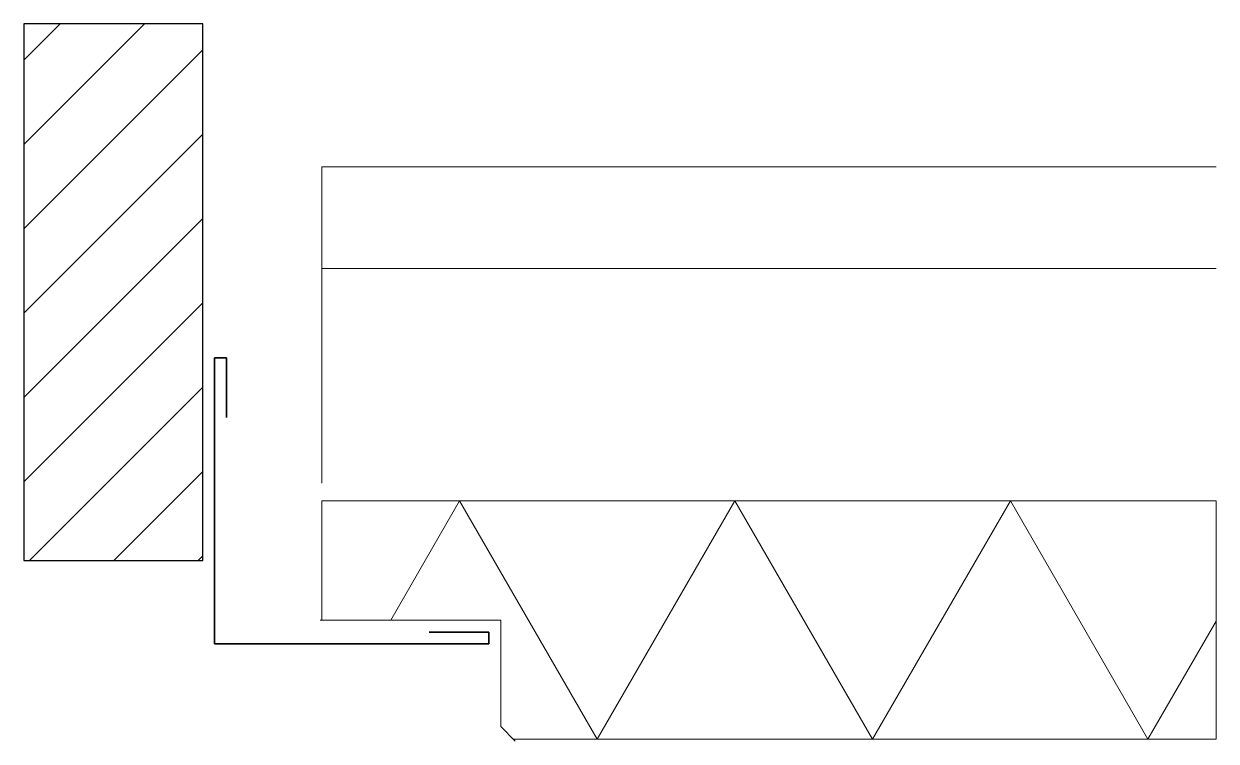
# Model space of a CAD drawing. Header units: metres. Extents: x 0 to 100, y -10 to 50.
import ezdxf

# ---------------------------------------------------------------- set-up
doc = ezdxf.new("R2010")
doc.units = ezdxf.units.M
doc.layers.add('A-DETL-GENF', color=92, linetype='Continuous', lineweight=18)

# ---------------------------------------------------------------- blocks, each defined once
blk = doc.blocks.new('45 verlaagd plafond - minerale wol verdekt-2844496-00_0 Basismaterialen')
at = {"layer": 'A-DETL-GENF', "lineweight": 13}
h = blk.add_hatch(dxfattribs=at)
h.set_pattern_fill('FP_56', color=256, style=0, pattern_type=2)
h.set_pattern_definition([(45, (9297.534, 1085.485), (-3.535534, 3.535534), [])])
h.paths.add_polyline_path([(15, 5), (15, 50), (0, 50), (0, 5)])
at = {"layer": 'A-DETL-GENF', "lineweight": 25}
for p, q in [((15, 50), (0, 50)), ((0, 50), (0, 5)), ((15, 5), (15, 50)), ((0, 5), (15, 5))]:
    blk.add_line(p, q, dxfattribs=at)
at = {"layer": 'A-DETL-GENF', "lineweight": 13}
for p, q in [((25, 38), (100, 38)), ((25, 38), (25, 11.48)), ((25, 29.48), (100, 29.48)), ((25, 10), (100, 10)), ((25, 0), (25, 10)), ((30.77, 0), (36.55, 10)), ((36.55, 10), (48.09, -10)), ((48.09, -10), (59.64, 10)), ((59.64, 10), (71.19, -10)), ((71.19, -10), (82.74, 10)), ((82.74, 10), (94.28, -10)), ((100, 10), (100, -10)), ((100, -0.1), (94.28, -10)), ((100, -10), (100, -0.1)), ((100, -10), (41.06, -10)), ((100, -10), (94.28, -10))]:
    blk.add_line(p, q, dxfattribs=at)
at = {"layer": 'A-DETL-GENF', "lineweight": 35}
for p, q in [((16, 22), (16, -2)), ((16, 22), (16.99, 22)), ((16.99, 22), (16.99, 17)), ((16, -2), (39, -2)), ((39, -1.01), (34, -1.01)), ((39, -2), (39, -1.01))]:
    blk.add_line(p, q, dxfattribs=at)
at = {"layer": 'A-DETL-GENF'}
for p, q in [((100, 10), (25, 10)), ((25, 10), (25, 0)), ((100, -10), (100, 10)), ((40, 0), (24.84, 0)), ((40, -8.94), (40, 0)), ((41.21, -10.16), (40, -8.94)), ((41.06, -10), (100, -10))]:
    blk.add_line(p, q, dxfattribs=at)

msp = doc.modelspace()

# ---------------------------------------------------------------- block references
msp.add_blockref('45 verlaagd plafond - minerale wol verdekt-2844496-00_0 Basismaterialen', (0, 0))

doc.saveas('drawing.dxf')
